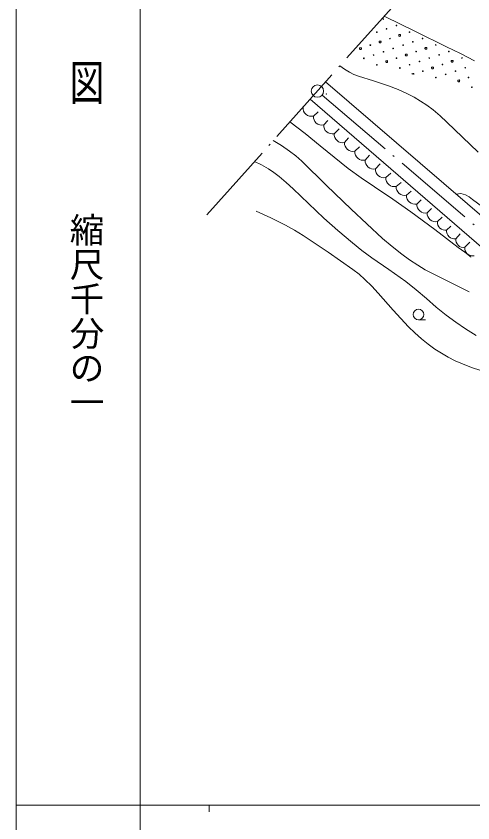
# Model space of a CAD drawing. Units: millimetres, scale not verified. Extents: x 61277 to 701277, y 6480 to 366480.
# Drawn here: x 61277 to 127514, y 188889 to 306024 of the extents above; entities that cross this region are included whole.
import ezdxf
from ezdxf.enums import TextEntityAlignment as Align

# ---------------------------------------------------------------- set-up
doc = ezdxf.new("R2010")
doc.units = ezdxf.units.MM
doc.header["$LTSCALE"] = 1000
doc.linetypes.add('LONG_DASHED_DOTTED', pattern=[15.25, 12, -1.5, 0.25, -1.5])
doc.layers.add('S-SUV', color=7, linetype='Continuous', lineweight=13)
doc.styles.add('@ＭＳ ゴシック', font='')
doc.styles.get('@ＭＳ ゴシック').set_extended_font_data('@MS Gothic')

msp = doc.modelspace()

# ---------------------------------------------------------------- linework, layer by layer
at = {"layer": 'S-SUV'}
for p, q in [((61277, 366480), (61277, 6480)), ((79277, 356480), (79277, 6480)), ((114735, 305986), (119207, 303776)), ((119207, 303776), (123699, 301589)), ((113918, 302295), (113923, 302327)), ((113929, 302258), (113918, 302295)), ((113923, 302327), (113938, 302358)), ((113939, 302223), (113929, 302258)), ((113938, 302358), (113979, 302383)), ((113958, 302186), (113939, 302223)), ((113979, 302383), (114049, 302391)), ((114049, 302391), (114109, 302401)), ((114109, 302401), (114143, 302405)), ((114143, 302405), (114164, 302397)), ((114164, 302397), (114185, 302383)), ((114185, 302383), (114199, 302359)), ((114193, 302220), (114187, 302194)), ((114191, 302310), (114188, 302275)), ((114188, 302275), (114188, 302247)), ((114188, 302247), (114193, 302220)), ((114199, 302359), (114191, 302310)), ((116761, 303255), (116766, 303287)), ((116772, 303218), (116761, 303255)), ((116766, 303287), (116781, 303318)), ((116782, 303182), (116772, 303218)), ((116781, 303318), (116821, 303343)), ((116800, 303146), (116782, 303182)), ((116832, 303110), (116800, 303146)), ((116821, 303343), (116892, 303351)), ((116857, 303097), (116832, 303110)), ((116891, 303090), (116857, 303097)), ((116938, 303092), (116891, 303090)), ((116892, 303351), (116951, 303360)), ((116970, 303105), (116938, 303092)), ((116951, 303360), (116985, 303365)), ((116990, 303114), (116970, 303105)), ((116985, 303365), (117007, 303356)), ((117009, 303124), (116990, 303114)), ((117007, 303356), (117028, 303343)), ((117024, 303138), (117009, 303124)), ((117029, 303153), (117024, 303138)), ((117028, 303343), (117041, 303318)), ((117035, 303180), (117029, 303153)), ((117033, 303270), (117030, 303234)), ((117030, 303234), (117030, 303206)), ((117030, 303206), (117035, 303180)), ((117041, 303318), (117033, 303270)), ((111076, 301335), (111081, 301367)), ((111087, 301298), (111076, 301335)), ((111081, 301367), (111096, 301398)), ((111097, 301263), (111087, 301298)), ((111096, 301398), (111136, 301424)), ((111116, 301226), (111097, 301263)), ((111147, 301191), (111116, 301226)), ((111136, 301424), (111207, 301431)), ((111173, 301178), (111147, 301191)), ((111206, 301171), (111173, 301178)), ((111253, 301172), (111206, 301171)), ((111207, 301431), (111266, 301441)), ((111285, 301186), (111253, 301172)), ((111266, 301441), (111300, 301445)), ((111305, 301195), (111285, 301186)), ((111300, 301445), (111322, 301437)), ((111324, 301204), (111305, 301195)), ((111322, 301437), (111343, 301423)), ((111339, 301218), (111324, 301204)), ((111345, 301234), (111339, 301218)), ((111343, 301423), (111357, 301399)), ((111349, 301350), (111345, 301315)), ((111345, 301315), (111346, 301287)), ((111350, 301261), (111345, 301234)), ((111346, 301287), (111350, 301261)), ((111357, 301399), (111349, 301350)), ((113990, 302150), (113958, 302186)), ((114015, 302138), (113990, 302150)), ((114048, 302130), (114015, 302138)), ((114095, 302132), (114048, 302130)), ((114128, 302145), (114095, 302132)), ((114148, 302155), (114128, 302145)), ((114166, 302164), (114148, 302155)), ((114182, 302178), (114166, 302164)), ((114187, 302194), (114182, 302178)), ((120563, 301372), (120568, 301404)), ((120574, 301335), (120563, 301372)), ((120568, 301404), (120583, 301435)), ((120584, 301300), (120574, 301335)), ((120583, 301435), (120623, 301460)), ((120602, 301263), (120584, 301300)), ((120634, 301227), (120602, 301263)), ((120623, 301460), (120694, 301468)), ((120660, 301214), (120634, 301227)), ((120693, 301207), (120660, 301214)), ((120740, 301209), (120693, 301207)), ((120694, 301468), (120753, 301478)), ((120772, 301222), (120740, 301209)), ((120753, 301478), (120787, 301482)), ((120792, 301232), (120772, 301222)), ((120787, 301482), (120809, 301474)), ((120811, 301241), (120792, 301232)), ((120809, 301474), (120830, 301460)), ((120826, 301255), (120811, 301241)), ((120831, 301271), (120826, 301255)), ((120830, 301460), (120843, 301436)), ((120837, 301297), (120831, 301271)), ((120835, 301387), (120832, 301352)), ((120832, 301352), (120832, 301324)), ((120832, 301324), (120837, 301297)), ((120843, 301436), (120835, 301387)), ((123699, 301589), (125744, 300590)), ((117720, 300412), (117725, 300444)), ((117731, 300375), (117720, 300412)), ((117725, 300444), (117740, 300475)), ((117741, 300340), (117731, 300375)), ((117740, 300475), (117781, 300501)), ((117760, 300303), (117741, 300340)), ((117792, 300267), (117760, 300303)), ((117781, 300501), (117851, 300508)), ((117817, 300255), (117792, 300267)), ((117850, 300248), (117817, 300255)), ((117897, 300249), (117850, 300248)), ((117851, 300508), (117911, 300518)), ((117930, 300263), (117897, 300249)), ((117911, 300518), (117945, 300522)), ((117950, 300272), (117930, 300263)), ((117945, 300522), (117966, 300514)), ((117968, 300281), (117950, 300272)), ((117966, 300514), (117987, 300500)), ((117984, 300295), (117968, 300281)), ((117989, 300311), (117984, 300295)), ((117987, 300500), (118001, 300476)), ((117995, 300338), (117989, 300311)), ((117993, 300427), (117990, 300392)), ((117990, 300392), (117990, 300364)), ((117990, 300364), (117995, 300338)), ((118001, 300476), (117993, 300427)), ((125744, 300590), (127762, 299538)), ((108242, 298823), (108917, 298322)), ((114878, 299453), (114883, 299485)), ((114889, 299416), (114878, 299453)), ((114883, 299485), (114898, 299516)), ((114899, 299380), (114889, 299416)), ((114898, 299516), (114938, 299541)), ((114918, 299344), (114899, 299380)), ((114949, 299308), (114918, 299344)), ((114938, 299541), (115009, 299549)), ((114975, 299295), (114949, 299308)), ((115008, 299288), (114975, 299295)), ((115055, 299290), (115008, 299288)), ((115009, 299549), (115068, 299558)), ((115087, 299303), (115055, 299290)), ((115068, 299558), (115102, 299563)), ((115107, 299312), (115087, 299303)), ((115102, 299563), (115124, 299554)), ((115126, 299322), (115107, 299312)), ((115124, 299554), (115145, 299541)), ((115141, 299336), (115126, 299322)), ((115147, 299351), (115141, 299336)), ((115145, 299541), (115159, 299516)), ((115151, 299468), (115147, 299432)), ((115147, 299432), (115148, 299404)), ((115152, 299378), (115147, 299351)), ((115148, 299404), (115152, 299378)), ((115159, 299516), (115151, 299468)), ((124365, 299489), (124370, 299521)), ((124376, 299452), (124365, 299489)), ((124370, 299521), (124385, 299552)), ((124386, 299417), (124376, 299452)), ((124385, 299552), (124425, 299577)), ((124404, 299380), (124386, 299417)), ((124436, 299344), (124404, 299380)), ((124425, 299577), (124496, 299585)), ((124462, 299332), (124436, 299344)), ((124495, 299324), (124462, 299332)), ((124542, 299326), (124495, 299324)), ((124496, 299585), (124555, 299595)), ((124574, 299340), (124542, 299326)), ((124555, 299595), (124589, 299599)), ((124594, 299349), (124574, 299340)), ((124589, 299599), (124611, 299591)), ((124613, 299358), (124594, 299349)), ((124611, 299591), (124632, 299577)), ((124628, 299372), (124613, 299358)), ((124633, 299388), (124628, 299372)), ((124632, 299577), (124645, 299553)), ((124639, 299415), (124633, 299388)), ((124637, 299504), (124634, 299469)), ((124634, 299469), (124635, 299441)), ((124635, 299441), (124639, 299415)), ((124645, 299553), (124637, 299504)), ((108917, 298322), (109621, 297876)), ((109621, 297876), (110247, 297559)), ((110247, 297559), (110910, 297292)), ((118688, 297608), (118700, 297633)), ((118700, 297633), (118740, 297658)), ((118740, 297658), (118811, 297666)), ((118811, 297666), (118870, 297676)), ((118870, 297676), (118904, 297680)), ((118904, 297680), (118926, 297672)), ((118926, 297672), (118947, 297658)), ((118947, 297658), (118961, 297633)), ((118953, 297585), (118950, 297555)), ((118961, 297633), (118953, 297585)), ((121522, 298530), (121527, 298562)), ((121533, 298492), (121522, 298530)), ((121527, 298562), (121543, 298592)), ((121543, 298457), (121533, 298492)), ((121543, 298592), (121583, 298618)), ((121562, 298420), (121543, 298457)), ((121594, 298385), (121562, 298420)), ((121583, 298618), (121653, 298625)), ((121619, 298372), (121594, 298385)), ((121652, 298365), (121619, 298372)), ((121699, 298367), (121652, 298365)), ((121653, 298625), (121713, 298635)), ((121732, 298380), (121699, 298367)), ((121713, 298635), (121747, 298640)), ((121752, 298389), (121732, 298380)), ((121747, 298640), (121768, 298631)), ((121770, 298398), (121752, 298389)), ((121768, 298631), (121789, 298618)), ((121786, 298413), (121770, 298398)), ((121791, 298428), (121786, 298413)), ((121789, 298618), (121803, 298593)), ((121797, 298455), (121791, 298428)), ((121795, 298544), (121792, 298509)), ((121792, 298509), (121792, 298481)), ((121792, 298481), (121797, 298455)), ((121803, 298593), (121795, 298544)), ((106156, 296482), (132960, 273420)), ((110910, 297292), (113113, 296627)), ((113113, 296627), (115298, 295905)), ((125324, 296647), (125329, 296679)), ((125335, 296610), (125324, 296647)), ((125329, 296679), (125345, 296710)), ((125345, 296575), (125335, 296610)), ((125345, 296710), (125385, 296735)), ((125364, 296538), (125345, 296575)), ((125396, 296502), (125364, 296538)), ((125385, 296735), (125455, 296743)), ((125421, 296489), (125396, 296502)), ((125454, 296482), (125421, 296489)), ((125501, 296484), (125454, 296482)), ((125455, 296743), (125515, 296753)), ((125534, 296497), (125501, 296484)), ((125515, 296753), (125549, 296757)), ((125554, 296507), (125534, 296497)), ((125549, 296757), (125570, 296749)), ((125572, 296516), (125554, 296507)), ((125570, 296749), (125591, 296735)), ((125588, 296530), (125572, 296516)), ((125593, 296546), (125588, 296530)), ((125591, 296735), (125605, 296710)), ((125599, 296572), (125593, 296546)), ((125597, 296662), (125594, 296627)), ((125594, 296627), (125594, 296599)), ((125594, 296599), (125599, 296572)), ((125605, 296710), (125597, 296662)), ((115298, 295905), (116669, 295358)), ((116669, 295358), (118029, 294749)), ((118029, 294749), (118988, 294252)), ((118988, 294252), (119926, 293699)), ((103910, 293961), (135284, 266839)), ((119926, 293699), (120848, 293082)), ((120848, 293082), (121743, 292409)), ((104381, 291511), (105096, 292147)), ((121743, 292409), (122765, 291556)), ((100988, 290683), (103190, 288960)), ((105882, 290234), (106482, 290891)), ((122765, 291556), (123755, 290651)), ((123755, 290651), (126009, 288430)), ((107382, 288958), (108128, 289678)), ((103190, 288960), (105358, 287188)), ((108883, 287681), (109492, 288336)), ((126009, 288430), (128306, 286251)), ((98570, 287969), (99760, 287228)), ((99760, 287228), (100921, 286433)), ((105358, 287188), (107381, 285523)), ((110384, 286405), (111073, 287058)), ((100921, 286433), (101833, 285723)), ((111884, 285128), (112545, 285824)), ((95856, 284923), (96875, 284417)), ((101833, 285723), (102708, 284965)), ((102708, 284965), (106272, 281457)), ((107381, 285523), (109441, 283906)), ((96875, 284417), (97860, 283860)), ((97860, 283860), (98663, 283328)), ((109441, 283906), (111318, 282548)), ((113385, 283852), (114082, 284590)), ((98663, 283328), (99441, 282740)), ((99441, 282740), (100453, 281878)), ((111318, 282548), (113231, 281238)), ((114886, 282576), (115602, 283208)), ((100453, 281878), (101439, 280960)), ((106272, 281457), (109860, 277981)), ((113231, 281238), (115899, 279437)), ((116386, 281299), (117096, 281887)), ((101439, 280960), (103660, 278799)), ((117887, 280023), (118547, 280588)), ((125103, 280181), (125434, 280245)), ((125434, 280245), (125774, 280249)), ((125774, 280249), (126122, 280192)), ((126122, 280192), (126461, 280074)), ((126461, 280074), (126981, 279779)), ((103660, 278799), (105915, 276688)), ((115899, 279437), (118533, 277586)), ((119388, 278746), (120041, 279375)), ((126981, 279779), (127484, 279423)), ((127484, 279423), (128932, 278349)), ((96104, 277717), (98235, 276716)), ((109860, 277981), (112119, 275847)), ((120888, 277470), (121535, 278076)), ((98235, 276716), (100336, 275662)), ((105915, 276688), (107950, 274881)), ((118533, 277586), (121985, 275041)), ((122389, 276193), (123051, 276820)), ((100336, 275662), (101637, 274943)), ((112119, 275847), (114418, 273757)), ((123712, 274949), (124307, 275543)), ((101637, 274943), (102907, 274174)), ((102907, 274174), (106521, 271741)), ((107950, 274881), (110036, 273110)), ((121985, 275041), (125407, 272442)), ((125035, 273704), (125693, 274395)), ((110036, 273110), (111427, 272003)), ((114418, 273757), (115791, 272596)), ((126358, 272460), (127057, 273183)), ((111427, 272003), (112856, 270944)), ((115791, 272596), (117202, 271480)), ((125407, 272442), (126328, 271737)), ((106521, 271741), (110107, 269255)), ((112856, 270944), (115342, 269249)), ((117202, 271480), (118347, 270640)), ((118347, 270640), (119533, 269846)), ((126328, 271737), (127256, 271025)), ((119533, 269846), (120618, 269192)), ((110107, 269255), (111006, 268543)), ((111006, 268543), (111868, 267785)), ((115342, 269249), (117790, 267508)), ((120618, 269192), (121742, 268585)), ((121742, 268585), (124373, 267301)), ((111868, 267785), (112856, 266821)), ((117790, 267508), (119304, 266283)), ((124373, 267301), (126987, 265983)), ((112856, 266821), (113803, 265814)), ((119304, 266283), (120790, 265003)), ((113803, 265814), (115970, 263342)), ((120790, 265003), (122202, 263790)), ((122202, 263790), (123652, 262625)), ((115970, 263342), (118180, 260912)), ((123652, 262625), (125027, 261609)), ((119628, 261936), (120623, 261936)), ((125027, 261609), (126436, 260641)), ((118180, 260912), (119097, 260020)), ((126436, 260641), (128012, 259637)), ((119097, 260020), (120063, 259164)), ((120063, 259164), (121015, 258400)), ((121015, 258400), (122005, 257684)), ((122005, 257684), (122955, 257069)), ((122955, 257069), (123945, 256501)), ((123945, 256501), (124972, 255984)), ((124972, 255984), (126033, 255518)), ((126033, 255518), (127340, 255019)), ((127340, 255019), (128677, 254572)), ((61277, 191480), (600277, 191480)), ((89277, 191480), (89277, 190480))]:
    msp.add_line(p, q, dxfattribs=at)
at = {"layer": 'S-SUV', "linetype": 'LONG_DASHED_DOTTED'}
for p, q in [((88952, 277175), (120343, 312404)), ((105651, 294563), (135183, 269340))]:
    msp.add_line(p, q, dxfattribs=at)
at = {"layer": 'S-SUV'}
for centre, radius in [((114527, 305601), 49.8), ((116428, 304660), 49.8), ((113586, 303700), 49.8), ((115007, 304180), 49.8), ((118329, 303718), 49.8), ((115487, 302759), 49.8), ((118809, 302297), 49.8), ((120230, 302777), 49.8), ((112645, 301799), 49.8), ((115967, 301338), 49.8), ((117388, 301817), 49.8), ((122131, 301836), 49.8), ((111703, 299898), 49.8), ((113125, 300378), 49.8), ((114546, 300858), 49.8), ((116447, 299916), 49.8), ((119289, 300876), 49.8), ((121190, 299935), 49.8), ((122611, 300414), 49.8), ((124032, 300894), 49.8), ((125933, 299953), 49.8), ((113604, 298957), 49.8), ((118348, 298975), 49.8), ((119769, 299455), 49.8), ((123091, 298993), 49.8), ((116927, 298495), 49.8), ((120249, 298034), 49.8), ((123571, 297572), 49.8), ((124992, 298052), 49.8), ((126413, 298532), 49.8), ((122150, 297092), 49.8), ((126893, 297111), 49.8), ((104967, 295148), 896), ((127373, 295689), 49.8), ((104967, 295148), 27), ((106265, 294729), 31.2), ((106265, 294729), 25), ((106265, 294729), 18.8), ((106265, 294729), 12.5), ((106265, 294729), 6.2), ((119628, 262701), 765)]:
    msp.add_circle(centre, radius, dxfattribs=at)
for centre, radius, start, end in [((104109, 292712), 1231, 176.48624, 282.74646), ((105610, 291435), 1231, 176.48624, 282.74646), ((107111, 290159), 1231, 176.48624, 282.74646), ((108611, 288882), 1231, 176.48624, 282.74646), ((110112, 287606), 1231, 176.48624, 282.74646), ((111613, 286329), 1231, 176.48624, 282.74646), ((113113, 285053), 1231, 176.48624, 282.74646), ((114614, 283777), 1231, 176.48624, 282.74646), ((116115, 282500), 1231, 176.48624, 282.74646), ((117615, 281224), 1231, 176.48624, 282.74646), ((119116, 279947), 1231, 176.48624, 282.74646), ((120617, 278671), 1231, 176.48624, 282.74646), ((122117, 277394), 1231, 176.48624, 282.74646), ((123517, 276067), 1135, 173.62076, 279.88095), ((124840, 274823), 1135, 173.62076, 279.88095), ((126163, 273578), 1135, 173.62076, 279.88095), ((127486, 272334), 1135, 173.62076, 279.88095)]:
    msp.add_arc(centre, radius, start, end, dxfattribs=at)

# ---------------------------------------------------------------- texts
at = {"layer": 'S-SUV', "style": '@ＭＳ ゴシック', "width": 1.4}
msp.add_text('平  面  図', height=3666, rotation=270, dxfattribs=at).set_placement((68554, 327955), align=Align.BOTTOM_LEFT)
at = {"layer": 'S-SUV', "style": '@ＭＳ ゴシック'}
msp.add_text('縮尺千分の一', height=3666, rotation=270, dxfattribs=at).set_placement((68554, 277510), align=Align.BOTTOM_LEFT)

doc.saveas('drawing.dxf')
